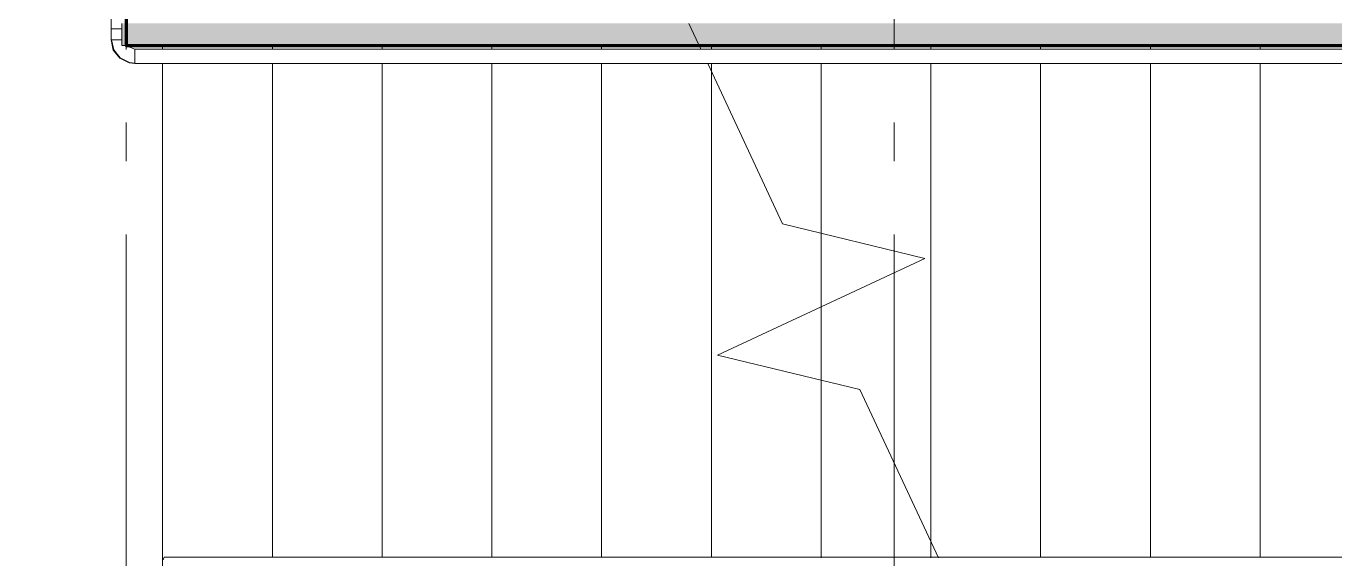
# Model space of a CAD drawing. Header units: millimetres. Extents: x -537608 to 253996, y -217170 to 186033.
# Drawn here: x -297234 to -293657, y 2985 to 4442 of the extents above; entities that cross this region are included whole.
import ezdxf

# ---------------------------------------------------------------- set-up
doc = ezdxf.new("R2010")
doc.units = ezdxf.units.MM
doc.layers.add('16) Лак 1.6м', color=160, linetype='Continuous', lineweight=90)
doc.layers.add('PDF _Геометрия', color=7, linetype='Continuous')
doc.layers.add('PDF _Сплошная заливка', color=7, linetype='Continuous', true_color=0xffffff)

msp = doc.modelspace()

# ---------------------------------------------------------------- hatches: boundary and pattern name
at = {"layer": 'PDF _Сплошная заливка', "true_color": 0x56bc34, "transparency": 33554559}
msp.add_hatch(color=85, dxfattribs=at).paths.add_polyline_path([(-291521.3543, 4389.3444), (-291461.3557, 4389.3444), (-291461.3557, 4449.345), (-296972.355, 4449.345), (-296972.355, 4389.3444), (-292929.0484, 4389.3444)])

# ---------------------------------------------------------------- linework, layer by layer
at = {"layer": '16) Лак 1.6м'}
msp.add_lwpolyline([(-295996.3561, 5249.3442), (-295996.3561, 4759.3447), (-296961.3577, 4759.3447), (-296961.3577, 4389.3444), (-291521.3543, 4389.3444), (-291521.3543, 1359.1708), (-291771.3553, 1359.1708), (-291771.3553, 1109.3442), (-298901.3591, 1109.3442), (-298901.3591, 8489.3447), (-298761.3568, 8489.3447)], dxfattribs=at)
at = {"layer": 'PDF _Геометрия', "color": 253, "lineweight": 9, "true_color": 0xaaaaaa}
for p, q in [((-296961.3577, 5378.0887), (-296961.3577, 4378.0887)), ((-294861.3574, 5378.0887), (-294861.3574, 4378.0887)), ((-295390.1014, 4379.3439), (-295422.7445, 4449.345)), ((-296861.3573, 4379.3439), (-296861.3573, 4389.3444)), ((-296861.3573, 4389.3444), (-296861.3573, 4379.3439)), ((-296561.356, 4379.3439), (-296561.356, 4389.3444)), ((-296561.356, 4389.3444), (-296561.356, 4379.3439)), ((-296261.3547, 4379.3439), (-296261.3547, 4389.3444)), ((-296261.3547, 4389.3444), (-296261.3547, 4379.3439)), ((-295961.3577, 4379.3439), (-295961.3577, 4389.3444)), ((-295961.3577, 4389.3444), (-295961.3577, 4379.3439)), ((-295661.3564, 4379.3439), (-295661.3564, 4389.3444)), ((-295661.3564, 4389.3444), (-295661.3564, 4379.3439)), ((-295361.3552, 4379.3439), (-295361.3552, 4389.3444)), ((-295361.3552, 4389.3444), (-295361.3552, 4379.3439)), ((-295061.3582, 4379.3439), (-295061.3582, 4389.3444)), ((-295061.3582, 4389.3444), (-295061.3582, 4379.3439)), ((-294761.3569, 4379.3439), (-294761.3569, 4389.3444)), ((-294761.3569, 4389.3444), (-294761.3569, 4379.3439)), ((-294461.3556, 4379.3439), (-294461.3556, 4389.3444)), ((-294461.3556, 4389.3444), (-294461.3556, 4379.3439)), ((-294161.3543, 4379.3439), (-294161.3543, 4389.3444)), ((-294161.3543, 4389.3444), (-294161.3543, 4379.3439)), ((-293861.3574, 4379.3439), (-293861.3574, 4389.3444)), ((-293861.3574, 4389.3444), (-293861.3574, 4379.3439)), ((-296861.3573, 2899.3449), (-296861.3573, 4339.3442)), ((-296861.3573, 4339.3442), (-296861.3573, 2899.3449)), ((-296561.356, 2988.8432), (-296561.356, 4339.3442)), ((-296561.356, 4339.3442), (-296561.356, 2988.8432)), ((-296261.3547, 2989.037), (-296261.3547, 4339.3442)), ((-296261.3547, 4339.3442), (-296261.3547, 2989.037)), ((-295961.3577, 2988.8432), (-295961.3577, 4339.3442)), ((-295961.3577, 4339.3442), (-295961.3577, 2988.8432)), ((-295661.3564, 2988.8432), (-295661.3564, 4339.3442)), ((-295661.3564, 4339.3442), (-295661.3564, 2988.8432)), ((-295167.0123, 3900.9208), (-295371.4525, 4339.3442)), ((-295361.3552, 4317.6963), (-295361.3552, 4339.3442)), ((-295361.3552, 4339.3442), (-295361.3552, 4317.6963)), ((-295061.3582, 3875.2447), (-295061.3582, 4339.3442)), ((-295061.3582, 4339.3442), (-295061.3582, 3875.2447)), ((-294761.3569, 3030.9916), (-294761.3569, 4339.3442)), ((-294761.3569, 4339.3442), (-294761.3569, 3030.9916)), ((-294461.3556, 2988.7808), (-294461.3556, 4339.3442)), ((-294461.3556, 4339.3442), (-294461.3556, 2988.7808)), ((-294161.3543, 2988.7937), (-294161.3543, 4339.3442)), ((-294161.3543, 4339.3442), (-294161.3543, 2988.7937)), ((-293861.3574, 2988.8067), (-293861.3574, 4339.3442)), ((-293861.3574, 4339.3442), (-293861.3574, 2988.8067)), ((-295361.3552, 2988.8432), (-295361.3552, 4317.6963)), ((-295361.3552, 4317.6963), (-295361.3552, 2988.8432)), ((-296961.3577, 4178.0879), (-296961.3577, 4072.2551)), ((-294861.3574, 4178.0879), (-294861.3574, 4072.2551)), ((-294778.1327, 3806.4126), (-295167.0123, 3900.9208)), ((-296961.3577, 3872.2543), (-296961.3577, 2872.2543)), ((-295061.3582, 3674.3439), (-295061.3582, 3875.2447)), ((-295061.3582, 3875.2447), (-295061.3582, 3674.3439)), ((-294861.3574, 3872.2543), (-294861.3574, 2872.2543)), ((-295344.5793, 3542.2774), (-294778.1327, 3806.4126)), ((-295061.3582, 3473.4453), (-295061.3582, 3674.3439)), ((-295061.3582, 3674.3439), (-295061.3582, 3473.4453)), ((-294955.6998, 3447.767), (-295344.5793, 3542.2774)), ((-295061.3582, 2987.3642), (-295061.3582, 3473.4453)), ((-295061.3582, 3473.4453), (-295061.3582, 2987.3642)), ((-294741.0115, 2987.3642), (-294955.6998, 3447.767)), ((-294761.3569, 2987.3642), (-294761.3569, 3030.9916)), ((-294761.3569, 3030.9916), (-294761.3569, 2987.3642))]:
    msp.add_line(p, q, dxfattribs=at)
at = {"layer": 'PDF _Геометрия', "lineweight": 9}
for p, q in [((-297002.3629, 4559.3439), (-297002.3629, 4434.3454)), ((-296972.355, 4389.3444), (-296972.355, 4449.345)), ((-297002.3629, 4434.3454), (-297001.6826, 4434.3454)), ((-297001.6826, 4434.3454), (-297002.3629, 4434.3454)), ((-297002.3629, 4434.3454), (-297002.3629, 4404.344)), ((-297002.3629, 4404.344), (-297002.3629, 4434.3454)), ((-297001.6826, 4404.344), (-297002.3629, 4404.344)), ((-297002.3629, 4404.344), (-296996.0849, 4376.4762)), ((-296996.0849, 4376.4762), (-297002.3629, 4404.344)), ((-297002.3629, 4404.344), (-297001.8591, 4404.344)), ((-297001.8591, 4404.344), (-297002.3629, 4404.344)), ((-297002.3629, 4404.344), (-297001.6826, 4404.344)), ((-297001.6826, 4404.344), (-297002.3629, 4404.344)), ((-297002.3629, 4404.344), (-297001.6826, 4404.344)), ((-297001.6826, 4404.344), (-297002.3629, 4404.344)), ((-297002.3629, 4404.344), (-297001.6826, 4404.344)), ((-297001.8591, 4404.344), (-297000.3821, 4404.344)), ((-297000.3821, 4404.344), (-297001.8591, 4404.344)), ((-297001.6826, 4434.3454), (-296999.6846, 4434.3454)), ((-296999.6846, 4434.3454), (-297001.6826, 4434.3454)), ((-296999.6846, 4404.344), (-297001.6826, 4404.344)), ((-297001.6826, 4404.344), (-296999.6846, 4404.344)), ((-296999.6846, 4404.344), (-297001.6826, 4404.344)), ((-297001.6826, 4404.344), (-296999.6846, 4404.344)), ((-296999.6846, 4404.344), (-297001.6826, 4404.344)), ((-297001.6826, 4404.344), (-296999.6846, 4404.344)), ((-296994.5864, 4376.8206), (-297000.8644, 4404.344)), ((-297000.8644, 4404.344), (-296994.5864, 4376.8206)), ((-297000.8644, 4404.344), (-297000.2315, 4404.344)), ((-297000.2315, 4404.344), (-297000.8644, 4404.344)), ((-297000.8644, 4404.344), (-297000.2315, 4404.344)), ((-297000.2315, 4404.344), (-297000.8644, 4404.344)), ((-297000.2315, 4404.344), (-297000.8644, 4404.344)), ((-297000.8644, 4404.344), (-297000.2315, 4404.344)), ((-297000.2315, 4404.344), (-297000.8644, 4404.344)), ((-297000.8644, 4404.344), (-297000.2315, 4404.344)), ((-296999.6846, 4434.3454), (-296996.5068, 4434.3454)), ((-296996.5068, 4434.3454), (-296999.6846, 4434.3454)), ((-296996.5068, 4404.344), (-296999.6846, 4404.344)), ((-296999.6846, 4404.344), (-296996.5068, 4404.344)), ((-296996.5068, 4434.3454), (-296992.3645, 4434.3454)), ((-296992.3645, 4434.3454), (-296996.5068, 4434.3454)), ((-296992.3645, 4404.344), (-296996.5068, 4404.344)), ((-296996.5068, 4404.344), (-296992.3645, 4404.344)), ((-296992.3645, 4434.3454), (-296987.5376, 4434.3454)), ((-296987.5376, 4434.3454), (-296992.3645, 4434.3454)), ((-296987.5376, 4404.344), (-296992.3645, 4404.344)), ((-296992.3645, 4404.344), (-296987.5376, 4404.344)), ((-296987.5376, 4434.3454), (-296982.3619, 4434.3454)), ((-296982.3619, 4434.3454), (-296987.5376, 4434.3454)), ((-296982.3619, 4404.344), (-296987.5376, 4404.344)), ((-296987.5376, 4404.344), (-296982.3619, 4404.344)), ((-296982.3619, 4434.3454), (-296977.1862, 4434.3454)), ((-296977.1862, 4434.3454), (-296982.3619, 4434.3454)), ((-296977.9096, 4404.344), (-296982.3619, 4404.344)), ((-296982.3619, 4404.344), (-296977.1862, 4404.344)), ((-296973.6812, 4404.344), (-296977.9096, 4404.344)), ((-296977.1862, 4434.3454), (-296972.3636, 4434.3454)), ((-296972.3636, 4434.3454), (-296977.1862, 4434.3454)), ((-296977.1862, 4404.344), (-296972.3636, 4404.344)), ((-296996.0849, 4376.4762), (-296978.4651, 4353.9907)), ((-296978.4651, 4353.9907), (-296996.0849, 4376.4762)), ((-296977.0054, 4354.7378), (-296994.5864, 4376.8206)), ((-296994.5864, 4376.8206), (-296977.0054, 4354.7378)), ((-291521.3543, 4389.3444), (-296972.355, 4389.3444)), ((-296953.7448, 4385.4583), (-296937.3651, 4379.3439)), ((-296937.3651, 4379.3439), (-296953.7448, 4385.4583)), ((-292732.3632, 4379.3439), (-296937.3651, 4379.3439)), ((-296937.3651, 4379.3439), (-296937.3651, 4339.3442)), ((-296978.4651, 4353.9907), (-296952.9095, 4341.2302)), ((-296952.9095, 4341.2302), (-296978.4651, 4353.9907)), ((-296951.5833, 4342.4573), (-296977.0054, 4354.7378)), ((-296977.0054, 4354.7378), (-296951.5833, 4342.4573)), ((-296952.9095, 4341.2302), (-296937.3651, 4339.3442)), ((-296937.3651, 4339.3442), (-296952.9095, 4341.2302)), ((-296937.3651, 4340.8448), (-296951.5833, 4342.4573)), ((-296951.5833, 4342.4573), (-296937.3651, 4340.8448)), ((-296937.3651, 4339.3442), (-292732.3632, 4339.3442)), ((-296859.0235, 2984.9808), (-296859.7684, 2981.8139)), ((-296858.1278, 2987.3642), (-296859.0235, 2984.9808)), ((-296857.1288, 2988.8432), (-296858.1278, 2987.3642)), ((-296856.0782, 2989.3449), (-296857.1288, 2988.8432)), ((-292966.6347, 2989.3449), (-296856.0782, 2989.3449))]:
    msp.add_line(p, q, dxfattribs=at)

doc.saveas('drawing.dxf')
